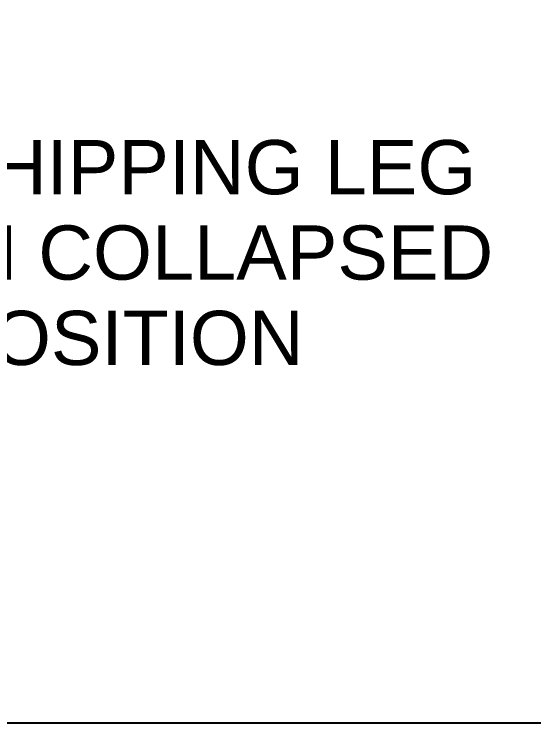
# Model space of a CAD drawing. Header units: inches. Extents: x 20 to 536, y 8 to 344.
# Drawn here: x 426.94 to 449.92, y 61.25 to 92.61 of the extents above; entities that cross this region are included whole.
import ezdxf

# ---------------------------------------------------------------- set-up
doc = ezdxf.new("R2010")
doc.units = ezdxf.units.IN
doc.header["$LTSCALE"] = 16
doc.header["$MEASUREMENT"] = 0
doc.layers.add('Dimension (ANSI)', color=7, linetype='Continuous', lineweight=25)
doc.layers.add('Symbol (ANSI)', color=7, linetype='Continuous', lineweight=25)
doc.styles.add('MEMCOR Medium', font='arial.ttf')
doc.dimstyles.new('Default (ANSI)', dxfattribs={"dimscale": 16, "dimtxt": 0.15, "dimasz": 0.098425, "dimexe": 0.125, "dimexo": 0.0625, "dimgap": 0.031496, "dimtad": 0, "dimtih": 1, "dimtoh": 1, "dimdec": 4, "dimrnd": 1e-08, "dimzin": 3, "dimdsep": 46, "dimlunit": 5, "dimtxsty": 'MEMCOR Medium', "dimcen": 0.09, "dimdle": 0.393701, "dimclrd": 256, "dimclre": 256, "dimclrt": 256, "dimadec": 0, "dimazin": 1, "dimtfac": 0.8, "dimtofl": 0, "dimtmove": 0, "dimatfit": 3, "dimfxl": 1, "dimfrac": 1, "dimtolj": 1, "dimtzin": 4, "dimlwd": -1, "dimlwe": -1, "dimarcsym": 0})
doc.dimstyles.new('Default (ANSI)$7', dxfattribs={"dimscale": 16, "dimtxt": 0.15, "dimasz": 0.098425, "dimexe": 0.125, "dimexo": 0.0625, "dimgap": 0.031496, "dimtad": 0, "dimtih": 1, "dimtoh": 1, "dimdec": 4, "dimrnd": 1e-08, "dimzin": 3, "dimdsep": 46, "dimlunit": 5, "dimtxsty": 'MEMCOR Medium', "dimcen": 0.09, "dimdle": 0.393701, "dimclrd": 256, "dimclre": 256, "dimclrt": 256, "dimadec": 0, "dimazin": 1, "dimtfac": 0.8, "dimtofl": 0, "dimtmove": 0, "dimatfit": 3, "dimfxl": 1, "dimfrac": 1, "dimtolj": 1, "dimtzin": 4, "dimlwd": -1, "dimlwe": -1, "dimarcsym": 0})

# ---------------------------------------------------------------- blocks, each defined once
blk = doc.blocks.new('*D26')
at = {"layer": 'Defpoints', "color": 0, "transparency": 16777216}
for p in [(395.482, 156.991), (453.038, 156.991), (414.023, 61.248)]:
    blk.add_point(p, dxfattribs=at)
at = {"layer": 'Dimension (ANSI)', "transparency": 16777216}
for p, q in [((396.482, 156.991), (455.038, 156.991)), ((453.038, 155.416), (453.038, 137.754)), ((453.038, 62.823), (453.038, 121.283)), ((415.023, 61.248), (455.038, 61.248))]:
    blk.add_line(p, q, dxfattribs=at)
for points in [[(452.775, 155.416), (453.3, 155.416), (453.038, 156.991)], [(452.775, 62.823), (453.3, 62.823), (453.038, 61.248)]]:
    blk.add_solid(points, dxfattribs=at)
at = {"layer": 'Dimension (ANSI)', "transparency": 16777216, "char_height": 2.4, "attachment_point": 2, "style": 'MEMCOR Medium'}
for s, insert in [('\\A1; \\fArial|b0|i0;\\H2.4000;95{\\H0.8x;\\S3#4;} in', (453.038, 133.945)), ('\\A1;[2431.9 mm]{\\P\\fArial|b0|i0;\\H2.4000;SHIPPING\\P\\fArial|b0|i0;\\H2.4000;HEIGHT}', (453.038, 129.015))]:
    blk.add_mtext(s, dxfattribs=dict(at, insert=insert))

msp = doc.modelspace()

# ---------------------------------------------------------------- texts
at = {"layer": 'Symbol (ANSI)', "insert": (423.719027, 87.036328), "char_height": 2.40000008, "width": 24.4134167, "attachment_point": 1, "line_spacing_factor": 0.944221, "style": 'MEMCOR Medium'}
msp.add_mtext('\\fArial|b0|i0;SHIPPING LEG\\P\\fArial|b0|i0;IN COLLAPSED\\P\\fArial|b0|i0;POSITION', dxfattribs=at)

# ---------------------------------------------------------------- dimensions: what is measured, and where the dimension line sits
at = {"layer": 'Dimension (ANSI)'}
dim = msp.add_linear_dim(base=(453.037806, 156.990967), p1=(414.023484, 61.247967), p2=(395.481958, 156.990967), angle=90, text=' \\fArial|b0|i0;\\H2.4000;<> in\\X[2431.9 mm]{\\P\\fArial|b0|i0;\\H2.4000;SHIPPING\\P\\fArial|b0|i0;\\H2.4000;HEIGHT}', dimstyle='Default (ANSI)', override={"dimgap": 0.031496, "dimdec": 4, "dimpost": '', "dimtol": 0, "dimlim": 0, "dimtp": 0, "dimtm": 0, "dimtdec": 2, "dimatfit": 1, "dimtvp": -0.375}, dxfattribs=at)
dim.commit()
dim.dimension.update_dxf_attribs({"geometry": '*D26', "text_midpoint": (453.037806, 129.518691), "dimtype": 160})

# ---------------------------------------------------------------- leaders
at = {"layer": 'Symbol (ANSI)', "annotation_type": 0, "has_hookline": 1, "hookline_direction": 0, "text_width": 23.918146}
msp.add_leader([(417.33304, 73.497967), (421.640286, 85.836328), (423.21509, 85.836328)], dimstyle='Default (ANSI)$7', override={"dimtad": 0}, dxfattribs=at)

doc.saveas('drawing.dxf')
